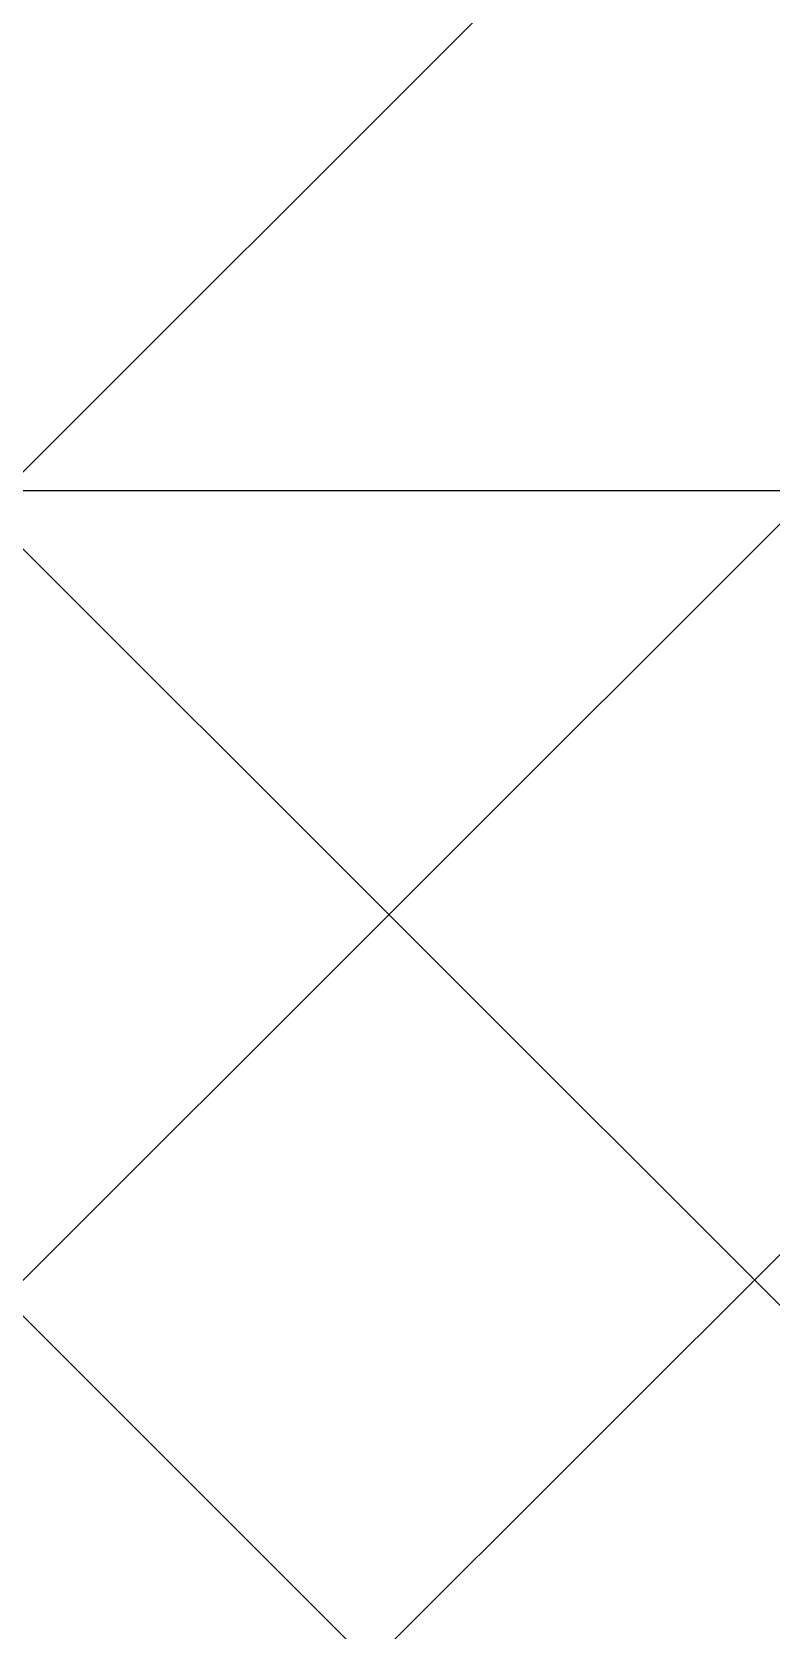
# Model space of a CAD drawing. Header units: millimetres. Extents: x 123626 to 686041, y 667 to 111893.
# Drawn here: x 272186.397 to 272187.964, y 677.421 to 680.811 of the extents above; entities that cross this region are included whole.
import ezdxf
from ezdxf.enums import TextEntityAlignment as Align

# ---------------------------------------------------------------- set-up
doc = ezdxf.new("R2010")
doc.units = ezdxf.units.MM
doc.layers.add('di', color=9, linetype='Continuous')
doc.layers.add('squar', color=255, linetype='Continuous')
doc.styles.add('Arial', font='arial.ttf', dxfattribs={"width": 0.8})
doc.styles.add('rmmg', font='rmmg.shx', dxfattribs={"width": 0.8})
doc.styles.add('ROMANT', font='romant__.ttf')
doc.dimstyles.new('1-100out', dxfattribs={"dimtxt": 0.25, "dimasz": 0.07, "dimexe": 0.09, "dimexo": 0.09, "dimgap": 0.05, "dimtad": 1, "dimdec": 4, "dimlfac": 100, "dimzin": 12, "dimdsep": 46, "dimtxsty": 'rmmg', "dimblk": 'DOT1', "dimcen": 0.09, "dimclrd": 256, "dimclre": 256, "dimclrt": 3, "dimazin": 0, "dimtfac": 1, "dimtdec": 4, "dimtmove": 1, "dimatfit": 3, "dimldrblk": 'DOT1', "dimfxl": 1, "dimtolj": 1, "dimtzin": 0, "dimarcsym": 0})

# ---------------------------------------------------------------- blocks, each defined once
blk = doc.blocks.new('DOT1')
at = {"color": 0, "linetype": 'ByBlock'}
blk.add_line((3, -4.440892098500626e-16), (-1, 0), dxfattribs=at)
at = {"color": 0, "linetype": 'ByBlock', "const_width": 0.5}
blk.add_lwpolyline([(-0.25, 0, 1), (0.25, 0, 1)], format="xyb", close=True, dxfattribs=at)
blk = doc.blocks.new('*D158')
at = {"layer": 'Defpoints', "color": 0, "transparency": 16777216}
for p in [(30.08232881467785, 16.90311193782675), (30.08232881467785, 16.90311193782672), (44.48232881468726, 16.90311193782681)]:
    blk.add_point(p, dxfattribs=at)
at = {"layer": 'di', "color": 7, "lineweight": -2, "transparency": 16777216}
blk.add_line((44.41232881468726, 16.90311193782677), (30.15232881467785, 16.90311193782672), dxfattribs=at)
at = {"layer": 'di', "color": 7, "lineweight": -2, "transparency": 16777216, "xscale": 0.07, "yscale": 0.07, "zscale": 0.07, "rotation": 180.0000000000002}
blk.add_blockref('DOT1', (30.08232881467785, 16.90311193782672), dxfattribs=at)
at = {"layer": 'di', "color": 7, "lineweight": -2, "transparency": 16777216, "xscale": 0.07, "yscale": 0.07, "zscale": 0.07}
blk.add_blockref('DOT1', (44.48232881468726, 16.90311193782677), dxfattribs=at)
at = {"layer": 'di', "color": 7, "transparency": 16777216, "insert": (37.28232881468255, 17.05311193782675), "char_height": 0.2, "attachment_point": 5, "style": 'rmmg'}
blk.add_mtext('\\A1;1440', dxfattribs=at)
blk = doc.blocks.new('*D165')
at = {"layer": 'Defpoints', "color": 0, "transparency": 16777216}
for p in [(35.28734352938153, 21.95753614835304), (29.6762627975092, 16.34645541645598), (29.81556870625918, 16.20714950770661)]:
    blk.add_point(p, dxfattribs=at)
at = {"layer": 'di', "color": 7, "lineweight": -2, "transparency": 16777216}
for p, q in [((35.35098313968846, 21.89389653804639), (35.49028904843845, 21.75459062929702)), ((35.37715196344857, 21.7687327649205), (29.86506618094213, 16.25664698238977)), ((29.73990240781612, 16.28281580614933), (29.87920831656611, 16.14350989739996))]:
    blk.add_line(p, q, dxfattribs=at)
at = {"layer": 'di', "color": 7, "lineweight": -2, "transparency": 16777216, "xscale": 0.07, "yscale": 0.07, "zscale": 0.07}
for p, rotation in [((35.42664943813152, 21.81823023960367), 45.00000000012621), ((29.81556870625918, 16.20714950770661), 225.0000000001262)]:
    blk.add_blockref('DOT1', p, dxfattribs=dict(at, rotation=rotation))
at = {"layer": 'di', "color": 7, "transparency": 16777216, "insert": (32.51504305501713, 19.11875589083288), "char_height": 0.2, "attachment_point": 5, "rotation": 45.00000000012623, "style": 'rmmg'}
blk.add_mtext('\\A1;795', dxfattribs=at)
blk = doc.blocks.new('*D166')
at = {"layer": 'Defpoints', "color": 0, "transparency": 16777216}
for p in [(36.87521149503077, 21.95858745081901), (37.07877015485921, 21.75502879099063), (29.67626279749737, 14.7596387532836)]:
    blk.add_point(p, dxfattribs=at)
at = {"layer": 'di', "color": 7, "lineweight": -2, "transparency": 16777216}
for p, q in [((36.93885110533756, 21.89494784051223), (37.14240976516601, 21.69138918068385)), ((29.92931893200887, 14.60557756813828), (37.02927268017616, 21.70553131630756)), ((29.73990240780417, 14.69599914297682), (29.94346106763261, 14.49244048314843))]:
    blk.add_line(p, q, dxfattribs=at)
at = {"layer": 'di', "color": 7, "lineweight": -2, "transparency": 16777216, "xscale": 0.07, "yscale": 0.07, "zscale": 0.07}
for p, rotation in [((37.07877015485921, 21.75502879099063), 45.00000000000804), ((29.87982145732581, 14.55608009345521), 225.000000000008)]:
    blk.add_blockref('DOT1', p, dxfattribs=dict(at, rotation=rotation))
at = {"layer": 'di', "color": 7, "transparency": 16777216, "insert": (33.37322978891451, 18.26162045940089), "char_height": 0.2, "attachment_point": 5, "rotation": 45.00000000000803, "style": 'rmmg'}
blk.add_mtext('\\A1;1020', dxfattribs=at)
blk = doc.blocks.new('*D167')
at = {"layer": 'Defpoints', "color": 0, "transparency": 16777216}
for p in [(38.46518206561263, 21.95753614835305), (29.67731409996255, 13.16966818270322), (29.86014089828689, 12.98684138437887)]:
    blk.add_point(p, dxfattribs=at)
at = {"layer": 'di', "color": 7, "lineweight": -2, "transparency": 16777216}
for p, q in [((38.52882167591942, 21.89389653804626), (38.71164847424376, 21.71106973972191)), ((38.59851138925391, 21.72521187534565), (29.90963837296995, 13.03633885906193)), ((29.74095371026934, 13.10602857239643), (29.92378050859368, 12.92320177407208))]:
    blk.add_line(p, q, dxfattribs=at)
at = {"layer": 'di', "color": 7, "lineweight": -2, "transparency": 16777216, "xscale": 0.07, "yscale": 0.07, "zscale": 0.07}
for p, rotation in [((38.64800886393697, 21.7747093500287), 44.9999999999992), ((29.86014089828689, 12.98684138437887), 224.9999999999992)]:
    blk.add_blockref('DOT1', p, dxfattribs=dict(at, rotation=rotation))
at = {"layer": 'di', "color": 7, "transparency": 16777216, "insert": (34.14800886393395, 17.48684138438178), "char_height": 0.2, "attachment_point": 5, "rotation": 44.99999999999918, "style": 'rmmg'}
blk.add_mtext('\\A1;1240', dxfattribs=at)
blk = doc.blocks.new('*D149')
at = {"layer": 'Defpoints', "color": 0, "transparency": 16777216}
for p in [(29.7399898973305, 15.59805048192045), (38.7106846613047, 6.99300931459474), (38.52785786298034, 6.810182516270388)]:
    blk.add_point(p, dxfattribs=at)
at = {"layer": 'di', "color": 7, "lineweight": -2, "transparency": 16777216}
for p, q in [((29.8036295076373, 15.66169009222724), (29.98645630596165, 15.8445168905516)), ((29.97231417033792, 15.73137980556175), (38.66118718662164, 7.0425067892778)), ((38.59149747328713, 6.873822126577178), (38.77432427161149, 7.056648924901534))]:
    blk.add_line(p, q, dxfattribs=at)
at = {"layer": 'di', "color": 7, "lineweight": -2, "transparency": 16777216, "xscale": 0.07, "yscale": 0.07, "zscale": 0.07}
for p, rotation in [((29.92281669565486, 15.78087728024481), 134.9999999999992), ((38.7106846613047, 6.99300931459474), 314.9999999999992)]:
    blk.add_blockref('DOT1', p, dxfattribs=dict(at, rotation=rotation))
at = {"layer": 'di', "color": 7, "transparency": 16777216, "insert": (34.42281669565776, 11.49300931459775), "char_height": 0.2, "attachment_point": 5, "rotation": 314.99999999999926, "style": 'rmmg'}
blk.add_mtext('\\A1;1240', dxfattribs=at)
blk = doc.blocks.new('*D150')
at = {"layer": 'Defpoints', "color": 0, "transparency": 16777216}
for p in [(29.94302290592583, 17.3879001537016), (29.73998989732971, 17.18486714510546), (40.11572582863104, 6.809131213805205)]:
    blk.add_point(p, dxfattribs=at)
at = {"layer": 'di', "color": 7, "lineweight": -2, "transparency": 16777216}
for p, q in [((29.80362950763649, 17.24850675541225), (30.00666251623262, 17.4515397640084)), ((40.26926136254411, 7.061661697084411), (29.99252038060889, 17.33840267901855)), ((40.17936543893783, 6.872770824111999), (40.38239844753396, 7.07580383270815))]:
    blk.add_line(p, q, dxfattribs=at)
at = {"layer": 'di', "color": 7, "lineweight": -2, "transparency": 16777216, "xscale": 0.07, "yscale": 0.07, "zscale": 0.07}
for p, rotation in [((29.94302290592583, 17.3879001537016), 135.000000000003), ((40.31875883722716, 7.012164222401356), 315.000000000003)]:
    blk.add_blockref('DOT1', p, dxfattribs=dict(at, rotation=rotation))
at = {"layer": 'di', "color": 7, "transparency": 16777216, "insert": (35.23695688875448, 12.30609820522946), "char_height": 0.2, "attachment_point": 5, "rotation": 315.000000000003, "style": 'rmmg'}
blk.add_mtext('\\A1;1465', dxfattribs=at)
blk = doc.blocks.new('A$C95c94d28')
at = {"layer": 'di', "color": 7, "style": 'ROMANT'}
for tag, p in [('2', (12.11235294921917, 18.97481064958305)), ('6', (3.56690129333176, 18.9207327270699)), ('4', (3.505371603092165, 12.02095543384328)), ('3', (28.75955211707006, 9.284431794891432)), ('5', (3.592643282813007, 1.892133386116882)), ('1', (12.11327885570294, 1.705764333843121))]:
    blk.add_attdef(tag, text='', height=0.1679999999993527, dxfattribs=at).set_placement(p, align=Align.MIDDLE)
at = {"layer": 'di', "color": 7, "style": 'Arial', "flags": 4}
for tag, height, p in [('B', 0.2720000000000038, (23.98704215736817, 18.90865533985169)), ('A', 0.3200000000000047, (3.488565849236679, 10.71032199899099)), ('A', 0.3200000000000047, (28.57165603168161, 10.71032199899099)), ('B', 0.2720000000000038, (23.98704215736817, 2.250616532267927))]:
    blk.add_attdef(tag, text='', height=height, dxfattribs=at).set_placement(p, align=Align.MIDDLE_CENTER)
at = {"layer": 'di', "color": 7}
for p1, p2, distance, text, picture, middle in [((10.09475346474758, 18.18580484756339), (4.483672732875249, 12.57472411566633), 0.1970083054725005, '795', '*D165', (7.322452990383184, 15.34702459004323)), ((4.483672732863425, 10.98790745249394), (11.68262143039682, 18.18685615002936), -0.28787541746782946, '1020', '*D166', (8.18063972428056, 14.48988915861123)), ((13.27259200097868, 18.18580484756339), (4.484724035328604, 9.397936881913566), 0.25855613775553765, '1240', '*D167', (8.955418799300006, 13.71511008359212)), ((14.9231357639971, 3.037399913015548), (4.54739983269576, 13.4131358443158), -0.2871320343660683, '1465', '*D150', (10.04436682412053, 8.53436690443981)), ((4.547399832696556, 11.8263191811308), (13.33526779834639, 3.038451215480734), 0.2585561377555548, '1240', '*D149', (9.230226631023811, 7.721278013808101))]:
    dim = blk.add_aligned_dim(p1=p1, p2=p2, distance=distance, text=text, dimstyle='1-100out', override={"dimtxt": 0.2, "dimclrd": 7, "dimclre": 7, "dimclrt": 7}, dxfattribs=at)
    dim.commit()
    dim.dimension.update_dxf_attribs({"geometry": picture, "text_midpoint": middle, "insert": (-25.19259006463395, -3.771731300789654)})
dim = blk.add_aligned_dim(p1=(19.28973875005332, 13.13138063703715), p2=(4.889738750043904, 13.1313806370371), distance=3.019806626980425e-14, dimstyle='1-100out', override={"dimtxt": 0.2, "dimclrd": 7, "dimclre": 7, "dimclrt": 7}, dxfattribs=at)
dim.commit()
dim.dimension.update_dxf_attribs({"geometry": '*D158', "text_midpoint": (12.0897387500486, 13.28138063703709), "insert": (-25.19259006463395, -3.771731300789654)})

msp = doc.modelspace()

# ---------------------------------------------------------------- block references
at = {"layer": 'squar'}
msp.add_blockref('A$C95c94d28', (272181.018928105, 666.7065206615775), dxfattribs=at)

doc.saveas('drawing.dxf')
